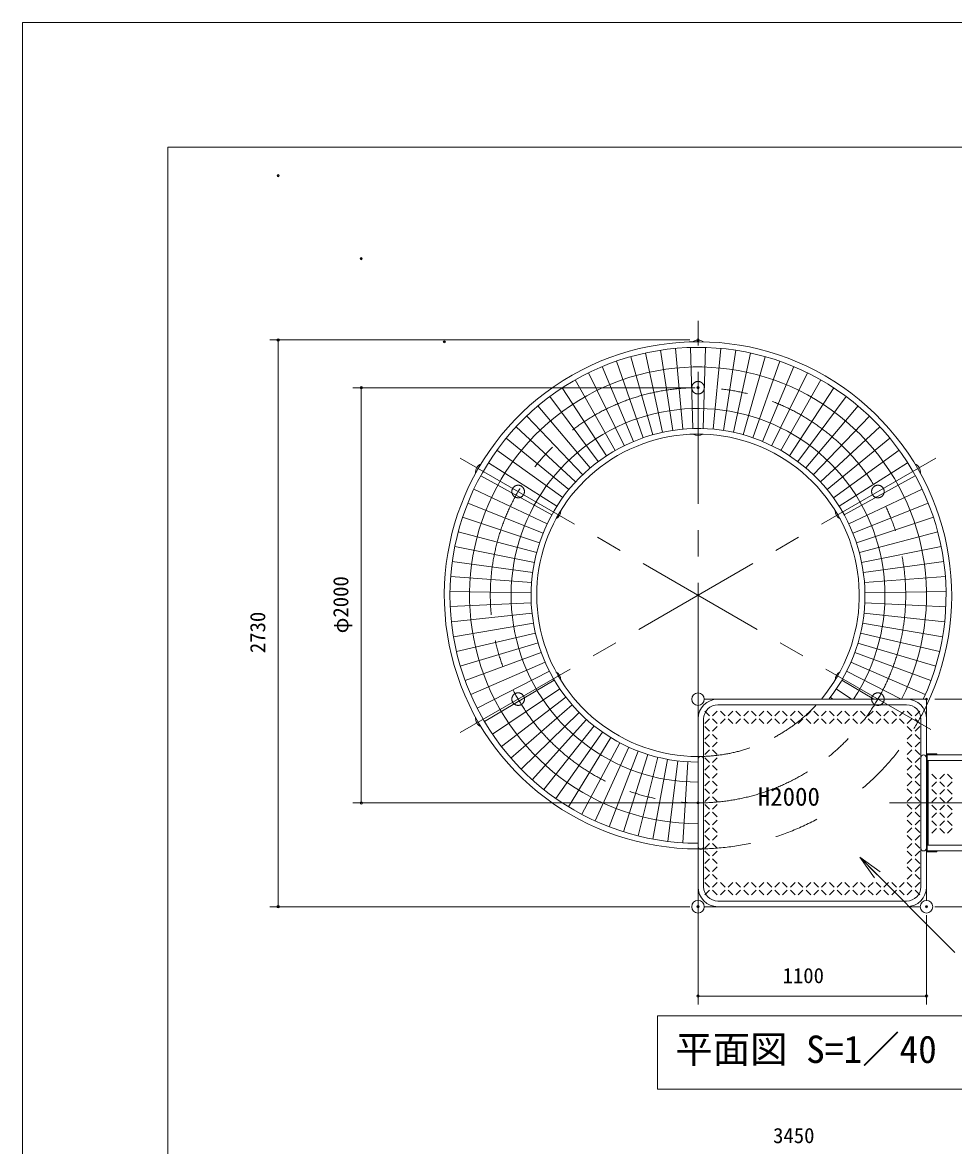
# Model space of a CAD drawing. Units: millimetres at full size, sheet at 1:20, with parts at other scales. Extents: x 10 to 16810, y -526 to 12449.
# Drawn here: x 10 to 4493, y 7039 to 12449 of the extents above; entities that cross this region are included whole.
import ezdxf
from ezdxf.enums import TextEntityAlignment as Align

# ---------------------------------------------------------------- set-up
doc = ezdxf.new("R2010")
doc.units = ezdxf.units.MM
doc.header["$LTSCALE"] = 20
doc.header["$PDMODE"] = 32
doc.header["$PDSIZE"] = 10
doc.linetypes.add('USER1', pattern=[19.05, 12.7, -6.35])
doc.linetypes.add('USER2', pattern=[50.8, 31.75, -6.35, 6.35, -6.35])
for name, color, linetype, lineweight in [('DEFPOINTS_3', 7, 'Continuous', 0), ('LY_10', 7, 'Continuous', 0), ('LY_11', 7, 'Continuous', 0), ('LY_12', 7, 'Continuous', 18), ('LY_6', 7, 'USER1', 0), ('LY_7', 7, 'Continuous', 0), ('LY_9', 7, 'USER2', 0)]:
    doc.layers.add(name, color=color, linetype=linetype, lineweight=lineweight)
doc.styles.add('ＭＳ ゴシック', font='')
doc.styles.get('ＭＳ ゴシック').set_extended_font_data('MS Gothic')

# ---------------------------------------------------------------- blocks, each defined once
blk = doc.blocks.new('-011-_DOTSMALL')
at = {"color": 7, "linetype": 'Continuous', "lineweight": 0}
blk.add_circle((0, 0), 0.0625, dxfattribs=at)
blk.add_circle((0, 0), 0.0625, dxfattribs=at)
blk = doc.blocks.new('-007-_OPEN')
at = {"color": 7, "linetype": 'Continuous', "lineweight": 0}
for p, q in [((-1, 0.1667), (0, 0)), ((0, 0), (-1, -0.1667)), ((0, 0), (-1, 0))]:
    blk.add_line(p, q, dxfattribs=at)

msp = doc.modelspace()

# ---------------------------------------------------------------- linework, layer by layer
at = {"layer": 'DEFPOINTS_3'}
for p, q in [((16810, 12448.98), (10, 12448.98)), ((10, 12448.98), (10, 568.98))]:
    msp.add_line(p, q, dxfattribs=at)
at = {"layer": 'LY_10'}
msp.add_line((4040.72, 8427.72), (4498.91, 7969.53), dxfattribs=at)
at = {"layer": 'LY_11'}
for p, q in [((3294.85, 9132.16), (3317.35, 9109.66)), ((3317.35, 9094.66), (3294.85, 9072.16)), ((3354.85, 9132.16), (3332.35, 9109.66)), ((3332.35, 9094.66), (3354.85, 9072.16)), ((3369.85, 9132.16), (3392.35, 9109.66)), ((3392.35, 9094.66), (3369.85, 9072.16)), ((3429.85, 9132.16), (3407.35, 9109.66)), ((3407.35, 9094.66), (3429.85, 9072.16)), ((3444.85, 9132.16), (3467.35, 9109.66)), ((3467.35, 9094.66), (3444.85, 9072.16)), ((3504.85, 9132.16), (3482.35, 9109.66)), ((3482.35, 9094.66), (3504.85, 9072.16)), ((3519.85, 9132.16), (3542.35, 9109.66)), ((3542.35, 9094.66), (3519.85, 9072.16)), ((3579.85, 9132.16), (3557.35, 9109.66)), ((3557.35, 9094.66), (3579.85, 9072.16)), ((3594.85, 9132.16), (3617.35, 9109.66)), ((3617.35, 9094.66), (3594.85, 9072.16)), ((3654.85, 9132.16), (3632.35, 9109.66)), ((3632.35, 9094.66), (3654.85, 9072.16)), ((3669.85, 9132.16), (3692.35, 9109.66)), ((3692.35, 9094.66), (3669.85, 9072.16)), ((3729.85, 9132.16), (3707.35, 9109.66)), ((3707.35, 9094.66), (3729.85, 9072.16)), ((3744.85, 9132.16), (3767.35, 9109.66)), ((3767.35, 9094.66), (3744.85, 9072.16)), ((3804.85, 9132.16), (3782.35, 9109.66)), ((3782.35, 9094.66), (3804.85, 9072.16)), ((3819.85, 9132.16), (3842.35, 9109.66)), ((3842.35, 9094.66), (3819.85, 9072.16)), ((3879.85, 9132.16), (3857.35, 9109.66)), ((3857.35, 9094.66), (3879.85, 9072.16)), ((3894.85, 9132.16), (3917.35, 9109.66)), ((3917.35, 9094.66), (3894.85, 9072.16)), ((3954.85, 9132.16), (3932.35, 9109.66)), ((3932.35, 9094.66), (3954.85, 9072.16)), ((3969.85, 9132.16), (3992.35, 9109.66)), ((3992.35, 9094.66), (3969.85, 9072.16)), ((4029.85, 9132.16), (4007.35, 9109.66)), ((4007.35, 9094.66), (4029.85, 9072.16)), ((4044.85, 9132.16), (4067.35, 9109.66)), ((4067.35, 9094.66), (4044.85, 9072.16)), ((4104.85, 9132.16), (4082.35, 9109.66)), ((4082.35, 9094.66), (4104.85, 9072.16)), ((4119.85, 9132.16), (4142.35, 9109.66)), ((4142.35, 9094.66), (4119.85, 9072.16)), ((4179.85, 9132.16), (4157.35, 9109.66)), ((4157.35, 9094.66), (4179.85, 9072.16)), ((4194.85, 9132.16), (4217.35, 9109.66)), ((4217.35, 9094.66), (4194.85, 9072.16)), ((4254.85, 9132.16), (4232.35, 9109.66)), ((4232.35, 9094.66), (4254.85, 9072.16)), ((4269.85, 9132.16), (4292.35, 9109.66)), ((4292.35, 9094.66), (4269.85, 9072.16)), ((4329.85, 9132.16), (4307.35, 9109.66)), ((4307.35, 9094.66), (4329.85, 9072.16)), ((3294.85, 9057.16), (3317.35, 9034.66)), ((3354.85, 9057.16), (3332.35, 9034.66)), ((4269.85, 9057.16), (4292.35, 9034.66)), ((4329.85, 9057.16), (4307.35, 9034.66)), ((3317.35, 9019.66), (3294.85, 8997.16)), ((3294.85, 8982.16), (3317.35, 8959.66)), ((3332.35, 9019.66), (3354.85, 8997.16)), ((3354.85, 8982.16), (3332.35, 8959.66)), ((4292.35, 9019.66), (4269.85, 8997.16)), ((4269.85, 8982.16), (4292.35, 8959.66)), ((4307.35, 9019.66), (4329.85, 8997.16)), ((4329.85, 8982.16), (4307.35, 8959.66)), ((3317.35, 8944.66), (3294.85, 8922.16)), ((3332.35, 8944.66), (3354.85, 8922.16)), ((4292.35, 8944.66), (4269.85, 8922.16)), ((4307.35, 8944.66), (4329.85, 8922.16)), ((3294.85, 8907.16), (3317.35, 8884.66)), ((3354.85, 8907.16), (3332.35, 8884.66)), ((4269.85, 8907.16), (4292.35, 8884.66)), ((4329.85, 8907.16), (4307.35, 8884.66)), ((3317.35, 8869.66), (3294.85, 8847.16)), ((3294.85, 8832.16), (3317.35, 8809.66)), ((3332.35, 8869.66), (3354.85, 8847.16)), ((3354.85, 8832.16), (3332.35, 8809.66)), ((4292.35, 8869.66), (4269.85, 8847.16)), ((4269.85, 8832.16), (4292.35, 8809.66)), ((4307.35, 8869.66), (4329.85, 8847.16)), ((4329.85, 8832.16), (4307.35, 8809.66)), ((4388.65, 8828.96), (4411.15, 8806.46)), ((4448.65, 8828.96), (4426.15, 8806.46)), ((4463.65, 8828.96), (4486.15, 8806.46)), ((3317.35, 8794.66), (3294.85, 8772.16)), ((3332.35, 8794.66), (3354.85, 8772.16)), ((4292.35, 8794.66), (4269.85, 8772.16)), ((4307.35, 8794.66), (4329.85, 8772.16)), ((4411.15, 8791.46), (4388.65, 8768.96)), ((4426.15, 8791.46), (4448.65, 8768.96)), ((4486.15, 8791.46), (4463.65, 8768.96)), ((3294.85, 8757.16), (3317.35, 8734.66)), ((3317.35, 8719.66), (3294.85, 8697.16)), ((3354.85, 8757.16), (3332.35, 8734.66)), ((3332.35, 8719.66), (3354.85, 8697.16)), ((4269.85, 8757.16), (4292.35, 8734.66)), ((4292.35, 8719.66), (4269.85, 8697.16)), ((4329.85, 8757.16), (4307.35, 8734.66)), ((4307.35, 8719.66), (4329.85, 8697.16)), ((4388.65, 8753.96), (4411.15, 8731.46)), ((4411.15, 8716.46), (4388.65, 8693.96)), ((4448.65, 8753.96), (4426.15, 8731.46)), ((4426.15, 8716.46), (4448.65, 8693.96)), ((4463.65, 8753.96), (4486.15, 8731.46)), ((4486.15, 8716.46), (4463.65, 8693.96)), ((3294.85, 8682.16), (3317.35, 8659.66)), ((3354.85, 8682.16), (3332.35, 8659.66)), ((4269.85, 8682.16), (4292.35, 8659.66)), ((4329.85, 8682.16), (4307.35, 8659.66)), ((4388.65, 8678.96), (4411.15, 8656.46)), ((4448.65, 8678.96), (4426.15, 8656.46)), ((4463.65, 8678.96), (4486.15, 8656.46)), ((3317.35, 8644.66), (3294.85, 8622.16)), ((3294.85, 8607.16), (3317.35, 8584.66)), ((3332.35, 8644.66), (3354.85, 8622.16)), ((3354.85, 8607.16), (3332.35, 8584.66)), ((4292.35, 8644.66), (4269.85, 8622.16)), ((4269.85, 8607.16), (4292.35, 8584.66)), ((4307.35, 8644.66), (4329.85, 8622.16)), ((4329.85, 8607.16), (4307.35, 8584.66)), ((4411.15, 8641.46), (4388.65, 8618.96)), ((4388.65, 8603.96), (4411.15, 8581.46)), ((4426.15, 8641.46), (4448.65, 8618.96)), ((4448.65, 8603.96), (4426.15, 8581.46)), ((4486.15, 8641.46), (4463.65, 8618.96)), ((4463.65, 8603.96), (4486.15, 8581.46)), ((3317.35, 8569.66), (3294.85, 8547.16)), ((3332.35, 8569.66), (3354.85, 8547.16)), ((4292.35, 8569.66), (4269.85, 8547.16)), ((4307.35, 8569.66), (4329.85, 8547.16)), ((4411.15, 8566.46), (4388.65, 8543.96)), ((4426.15, 8566.46), (4448.65, 8543.96)), ((4486.15, 8566.46), (4463.65, 8543.96)), ((3294.85, 8532.16), (3317.35, 8509.66)), ((3317.35, 8494.66), (3294.85, 8472.16)), ((3354.85, 8532.16), (3332.35, 8509.66)), ((3332.35, 8494.66), (3354.85, 8472.16)), ((4269.85, 8532.16), (4292.35, 8509.66)), ((4292.35, 8494.66), (4269.85, 8472.16)), ((4329.85, 8532.16), (4307.35, 8509.66)), ((4307.35, 8494.66), (4329.85, 8472.16)), ((3294.85, 8457.16), (3317.35, 8434.66)), ((3354.85, 8457.16), (3332.35, 8434.66)), ((4269.85, 8457.16), (4292.35, 8434.66)), ((4329.85, 8457.16), (4307.35, 8434.66)), ((3317.35, 8419.66), (3294.85, 8397.16)), ((3332.35, 8419.66), (3354.85, 8397.16)), ((4292.35, 8419.66), (4269.85, 8397.16)), ((4307.35, 8419.66), (4329.85, 8397.16)), ((3294.85, 8382.16), (3317.35, 8359.66)), ((3317.35, 8344.66), (3294.85, 8322.16)), ((3354.85, 8382.16), (3332.35, 8359.66)), ((3332.35, 8344.66), (3354.85, 8322.16)), ((4269.85, 8382.16), (4292.35, 8359.66)), ((4292.35, 8344.66), (4269.85, 8322.16)), ((4329.85, 8382.16), (4307.35, 8359.66)), ((4307.35, 8344.66), (4329.85, 8322.16)), ((3294.85, 8307.16), (3317.35, 8284.66)), ((3354.85, 8307.16), (3332.35, 8284.66)), ((3369.85, 8307.16), (3392.35, 8284.66)), ((3429.85, 8307.16), (3407.35, 8284.66)), ((3444.85, 8307.16), (3467.35, 8284.66)), ((3504.85, 8307.16), (3482.35, 8284.66)), ((3519.85, 8307.16), (3542.35, 8284.66)), ((3579.85, 8307.16), (3557.35, 8284.66)), ((3594.85, 8307.16), (3617.35, 8284.66)), ((3654.85, 8307.16), (3632.35, 8284.66)), ((3669.85, 8307.16), (3692.35, 8284.66)), ((3729.85, 8307.16), (3707.35, 8284.66)), ((3744.85, 8307.16), (3767.35, 8284.66)), ((3804.85, 8307.16), (3782.35, 8284.66)), ((3819.85, 8307.16), (3842.35, 8284.66)), ((3879.85, 8307.16), (3857.35, 8284.66)), ((3894.85, 8307.16), (3917.35, 8284.66)), ((3954.85, 8307.16), (3932.35, 8284.66)), ((3969.85, 8307.16), (3992.35, 8284.66)), ((4029.85, 8307.16), (4007.35, 8284.66)), ((4044.85, 8307.16), (4067.35, 8284.66)), ((4104.85, 8307.16), (4082.35, 8284.66)), ((4119.85, 8307.16), (4142.35, 8284.66)), ((4179.85, 8307.16), (4157.35, 8284.66)), ((4194.85, 8307.16), (4217.35, 8284.66)), ((4254.85, 8307.16), (4232.35, 8284.66)), ((4269.85, 8307.16), (4292.35, 8284.66)), ((4329.85, 8307.16), (4307.35, 8284.66)), ((3317.35, 8269.66), (3294.85, 8247.16)), ((3332.35, 8269.66), (3354.85, 8247.16)), ((3392.35, 8269.66), (3369.85, 8247.16)), ((3407.35, 8269.66), (3429.85, 8247.16)), ((3467.35, 8269.66), (3444.85, 8247.16)), ((3482.35, 8269.66), (3504.85, 8247.16)), ((3542.35, 8269.66), (3519.85, 8247.16)), ((3557.35, 8269.66), (3579.85, 8247.16)), ((3617.35, 8269.66), (3594.85, 8247.16)), ((3632.35, 8269.66), (3654.85, 8247.16)), ((3692.35, 8269.66), (3669.85, 8247.16)), ((3707.35, 8269.66), (3729.85, 8247.16)), ((3767.35, 8269.66), (3744.85, 8247.16)), ((3782.35, 8269.66), (3804.85, 8247.16)), ((3842.35, 8269.66), (3819.85, 8247.16)), ((3857.35, 8269.66), (3879.85, 8247.16)), ((3917.35, 8269.66), (3894.85, 8247.16)), ((3932.35, 8269.66), (3954.85, 8247.16)), ((3992.35, 8269.66), (3969.85, 8247.16)), ((4007.35, 8269.66), (4029.85, 8247.16)), ((4067.35, 8269.66), (4044.85, 8247.16)), ((4082.35, 8269.66), (4104.85, 8247.16)), ((4142.35, 8269.66), (4119.85, 8247.16)), ((4157.35, 8269.66), (4179.85, 8247.16)), ((4217.35, 8269.66), (4194.85, 8247.16)), ((4232.35, 8269.66), (4254.85, 8247.16)), ((4292.35, 8269.66), (4269.85, 8247.16)), ((4307.35, 8269.66), (4329.85, 8247.16))]:
    msp.add_line(p, q, dxfattribs=at)
at = {"layer": 'LY_11', "color": 2, "lineweight": 18}
msp.add_line((4365.55, 8493.66), (4365.55, 8901.06), dxfattribs=at)
at = {"layer": 'LY_12', "lineweight": 0}
for p, q in [((16110, 11848.98), (710, 11848.98)), ((710, 11848.98), (710, 1168.98))]:
    msp.add_line(p, q, dxfattribs=at)
at = {"layer": 'LY_6'}
for p, q in [((4386.35, 8922.26), (4386.35, 8925.46)), ((4398.35, 8922.26), (4398.35, 8925.46)), ((4365.55, 8857.46), (4362.35, 8857.46)), ((4365.55, 8845.46), (4362.35, 8845.46)), ((4365.55, 8527.46), (4362.35, 8527.46)), ((4365.55, 8515.46), (4362.35, 8515.46)), ((4386.35, 8453.86), (4386.35, 8457.06)), ((4398.35, 8453.86), (4398.35, 8457.06))]:
    msp.add_line(p, q, dxfattribs=at)
for centre in [(3262.35, 10689.66), (2396.32, 10189.66), (4128.38, 10189.66), (2396.32, 9189.66), (4128.38, 9189.66)]:
    msp.add_circle(centre, 30.25, dxfattribs=at)
for radius, start, end in [(776.4, 270, 319.90941), (1221.4, 310.439, 334.23782), (1221.4, 270, 297.96788)]:
    msp.add_arc((3262.35, 9689.66), radius, start, end, dxfattribs=at)
at = {"layer": 'LY_7', "lineweight": 18}
for p, q in [((3222.35, 10919.62), (1200.95, 10919.62)), ((1240.95, 8189.66), (1240.95, 10919.62)), ((3222.35, 10689.66), (1600.95, 10689.66)), ((1640.95, 8689.66), (1640.95, 10689.66)), ((4402.35, 9189.66), (6355.35, 9189.66)), ((3222.35, 8689.66), (1600.95, 8689.66)), ((3222.35, 8189.66), (1200.95, 8189.66)), ((4402.35, 8189.66), (6355.35, 8189.66)), ((3262.35, 8149.66), (3262.35, 7719.41)), ((4362.35, 8149.66), (4362.35, 7719.41)), ((4362.35, 7759.41), (3262.35, 7759.41)), ((4978.85, 7663.56), (3066.85, 7663.56)), ((3066.85, 7663.56), (3066.85, 7311.56)), ((3066.85, 7311.56), (4978.85, 7311.56))]:
    msp.add_line(p, q, dxfattribs=at)
at = {"layer": 'LY_7'}
for p, q in [((3188.99, 10489.9), (3153.33, 10878.87)), ((3237.91, 10492.88), (3226.03, 10883.3)), ((3286.92, 10492.88), (3298.87, 10883.3)), ((3335.85, 10489.89), (3371.57, 10878.85)), ((3044.58, 10463.19), (2938.73, 10839.17)), ((3092.14, 10475.02), (3009.41, 10856.76)), ((3140.34, 10483.94), (3081.03, 10870.01)), ((3384.5, 10483.92), (3443.87, 10869.98)), ((3432.69, 10474.99), (3515.49, 10856.72)), ((3480.25, 10463.15), (3586.16, 10839.12)), ((2952.06, 10430.93), (2801.24, 10791.24)), ((2997.83, 10448.47), (2869.25, 10817.3)), ((3527, 10448.43), (3655.64, 10817.24)), ((3572.77, 10430.88), (3723.65, 10791.16)), ((2864.15, 10387.66), (2670.6, 10726.94)), ((2907.45, 10410.64), (2734.94, 10761.08)), ((3617.38, 10410.58), (3789.94, 10760.99)), ((3660.67, 10387.59), (3854.27, 10726.83)), ((2822.34, 10362.09), (2608.47, 10688.93)), ((3702.47, 10362.01), (3916.4, 10688.82)), ((2782.16, 10334.01), (2548.76, 10647.21)), ((3742.65, 10333.93), (3976.1, 10647.09)), ((2707.31, 10270.78), (2437.53, 10553.25)), ((2743.77, 10303.54), (2491.71, 10601.92)), ((3781.03, 10303.45), (4033.14, 10601.79)), ((3817.48, 10270.69), (4087.31, 10553.11)), ((2672.92, 10235.86), (2386.42, 10501.36)), ((3851.87, 10235.76), (4138.42, 10501.21)), ((2640.72, 10198.91), (2338.56, 10446.45)), ((3884.07, 10198.81), (4186.26, 10446.29)), ((2610.83, 10160.07), (2294.14, 10388.72)), ((3913.95, 10159.96), (4230.67, 10388.56)), ((2583.36, 10119.48), (2253.33, 10328.39)), ((3941.41, 10119.36), (4271.48, 10328.22)), ((2558.42, 10077.28), (2216.26, 10265.69)), ((3966.35, 10077.16), (4308.53, 10265.52)), ((2536.1, 10033.65), (2183.09, 10200.85)), ((3988.66, 10033.52), (4341.69, 10200.66)), ((2516.48, 9988.73), (2153.94, 10134.1)), ((4008.27, 9988.6), (4370.84, 10133.91)), ((2499.63, 9942.7), (2128.9, 10065.7)), ((4025.11, 9942.57), (4395.86, 10065.51)), ((2485.62, 9895.73), (2108.09, 9995.9)), ((4039.11, 9895.6), (4416.67, 9995.71)), ((2474.5, 9848), (2091.56, 9924.96)), ((4050.22, 9847.87), (4433.18, 9924.77)), ((2466.32, 9799.67), (2079.39, 9853.15)), ((4058.4, 9799.54), (4445.33, 9852.95)), ((2461.09, 9750.94), (2071.63, 9780.73)), ((4063.62, 9750.8), (4453.09, 9780.53)), ((2458.84, 9701.98), (2068.29, 9707.97)), ((4065.86, 9701.84), (4456.41, 9707.77)), ((2459.59, 9652.97), (2069.39, 9635.14)), ((4065.11, 9652.83), (4455.3, 9634.94)), ((2463.32, 9604.1), (2074.94, 9562.51)), ((4061.37, 9603.96), (4449.74, 9562.31)), ((2470.02, 9555.55), (2084.9, 9490.36)), ((4054.66, 9555.41), (4439.77, 9490.16)), ((2479.67, 9507.49), (2099.24, 9418.95)), ((4045, 9507.36), (4425.42, 9418.75)), ((2492.23, 9460.12), (2117.9, 9348.54)), ((2507.66, 9413.59), (2140.83, 9279.41)), ((4017, 9413.46), (4383.8, 9279.22)), ((4032.43, 9459.98), (4406.74, 9348.35)), ((2525.89, 9368.1), (2167.92, 9211.8)), ((3998.76, 9367.97), (4356.69, 9211.61)), ((2546.86, 9323.8), (2199.09, 9145.97)), ((3977.77, 9323.68), (4239.76, 9189.66)), ((2570.5, 9280.86), (2234.22, 9082.16)), ((3954.13, 9280.74), (4108.23, 9189.66)), ((2596.71, 9239.44), (2273.16, 9020.61)), ((2625.39, 9199.7), (2315.79, 8961.55)), ((3899.22, 9199.59), (3912.14, 9189.66)), ((3927.92, 9239.33), (4001.33, 9189.66)), ((2656.45, 9161.78), (2361.94, 8905.2)), ((3262.35, 8219.91), (3262.35, 9159.41)), ((3292.6, 9189.66), (4362.35, 9189.66)), ((3357.95, 9162.46), (4266.75, 9162.46)), ((4362.35, 9189.66), (4362.35, 8219.91)), ((2689.75, 9125.82), (2411.44, 8851.76)), ((2725.19, 9091.96), (2464.1, 8801.45)), ((3289.55, 9094.06), (3289.55, 8285.26)), ((4335.15, 9094.06), (4335.15, 8285.26)), ((2762.63, 9060.33), (2519.74, 8754.44)), ((2801.93, 9031.03), (2578.13, 8710.9)), ((2842.93, 9004.19), (2639.07, 8671.01)), ((2885.5, 8979.9), (2702.33, 8634.91)), ((2929.47, 8958.24), (2767.68, 8602.73)), ((2974.68, 8939.31), (2834.86, 8574.59)), ((3020.96, 8923.17), (2903.63, 8550.61)), ((3068.14, 8909.88), (2973.74, 8530.85)), ((3116.04, 8899.49), (3044.92, 8515.42)), ((3164.48, 8892.04), (3116.91, 8504.34)), ((3213.29, 8887.55), (3189.45, 8497.68)), ((4362.35, 8925.46), (4412.35, 8925.46)), ((4362.35, 8442.96), (4362.35, 8922.46)), ((4362.35, 8458.56), (4362.35, 8920.76)), ((4362.35, 8917.36), (4362.35, 8455.56)), ((4362.35, 8455.56), (4362.35, 8917.36)), ((4365.55, 8922.26), (4412.35, 8922.26)), ((4365.55, 8457.06), (4365.55, 8922.26)), ((4365.55, 8922.26), (4365.55, 8469.46)), ((4365.55, 8920.76), (5515.35, 8920.76)), ((4365.55, 8893.56), (5515.35, 8893.56)), ((4370.89, 8893.56), (4370.89, 8485.76)), ((4412.35, 8922.26), (4412.35, 8925.46)), ((4362.35, 8346.46), (4362.35, 8462.86)), ((4412.35, 8453.86), (4362.35, 8453.86)), ((4365.55, 8485.76), (5515.35, 8485.76)), ((4365.55, 8458.56), (5515.35, 8458.56)), ((4412.35, 8457.06), (4365.55, 8457.06)), ((4412.35, 8453.86), (4412.35, 8457.06)), ((4332.1, 8189.66), (3292.6, 8189.66)), ((4266.75, 8216.86), (3357.95, 8216.86))]:
    msp.add_line(p, q, dxfattribs=at)
for centre in [(3262.35, 9189.66), (3262.35, 8189.66), (4362.35, 8189.66)]:
    msp.add_circle(centre, 30.25, dxfattribs=at)
for centre, radius, start, end in [((3262.35, 9689.66), 1221.4, 334.23782, 270), ((3262.35, 9689.66), 1194.2, 335.24807, 270), ((3262.35, 10874.62), 45, 53.42929, 126.57071), ((3262.35, 9689.66), 1100, 332.96431, 270), ((3262.35, 9689.66), 900, 326.25101, 270), ((3262.35, 9689.66), 803.6, 321.52302, 270), ((3262.35, 9689.66), 776.4, 319.90941, 270), ((3262.35, 10504.69), 45, 239.44712, 300.55288), ((2236.14, 10282.14), 45, 113.42929, 186.57071), ((4288.56, 10282.14), 45, 353.42929, 66.57071), ((2556.51, 10097.17), 45, 299.44712, 0.55288), ((3968.19, 10097.17), 45, 179.44712, 240.55288), ((2556.51, 9282.14), 45, 359.44712, 60.55288), ((3968.19, 9282.14), 45, 119.44712, 180.55288), ((3357.95, 9094.06), 95.6, 90, 180), ((3357.95, 9094.06), 68.4, 90, 180), ((4266.75, 9094.06), 95.6, 0, 90), ((4266.75, 9094.06), 68.4, 0, 90), ((2236.14, 9097.17), 45, 173.42929, 246.57071), ((3275.95, 8899.66), 13.6, 0, 180), ((4348.75, 8907.16), 13.6, 0, 180), ((3275.95, 8479.66), 13.6, 180, 0), ((4348.75, 8472.16), 13.6, 180, 0), ((3357.95, 8285.26), 95.6, 180, 270), ((3357.95, 8285.26), 68.4, 180, 270), ((4266.75, 8285.26), 68.4, 270, 0), ((4266.75, 8285.26), 95.6, 270, 0)]:
    msp.add_arc(centre, radius, start, end, dxfattribs=at)
for p in [(1240.95, 11711.06), (1640.95, 11311.06), (1240.95, 10919.62), (2040.95, 10911.06), (3262.35, 10919.62), (1640.95, 10689.66), (3262.35, 10689.66), (4362.35, 9189.66), (3262.35, 8689.66), (3262.35, 8189.66), (3262.35, 8189.66), (4362.35, 8189.66), (4362.35, 8189.66), (3262.35, 7759.41)]:
    msp.add_point(p, dxfattribs=at)
at = {"layer": 'LY_9'}
for p, q in [((3262.35, 8098.96), (3262.35, 11011.06)), ((2117.98, 10350.36), (4383.16, 9042.56)), ((4406.72, 10350.36), (2117.98, 9028.96)), ((4183.71, 8689.66), (5501.71, 8689.66))]:
    msp.add_line(p, q, dxfattribs=at)
msp.add_circle((3262.35, 9689.66), 1000, dxfattribs=at)

# ---------------------------------------------------------------- block references
at = {"layer": 'LY_10', "xscale": 120, "yscale": 120, "rotation": 135}
msp.add_blockref('-007-_OPEN', (4040.72, 8427.72), dxfattribs=at)
at = {"layer": 'LY_7', "xscale": 92.8, "yscale": 92.8}
for p, rotation in [((1240.95, 10919.62), 90), ((1640.95, 10689.66), 90), ((1640.95, 8689.66), 270), ((1240.95, 8189.66), 270), ((3262.35, 7759.41), 180)]:
    msp.add_blockref('-011-_DOTSMALL', p, dxfattribs=dict(at, rotation=rotation))
msp.add_blockref('-011-_DOTSMALL', (4362.35, 7759.41), dxfattribs=at)

# ---------------------------------------------------------------- texts
at = {"layer": 'LY_10', "style": 'ＭＳ ゴシック'}
msp.add_text('H2000', height=87.98, dxfattribs=at).set_placement((3550.06, 8649.66), align=Align.BOTTOM_LEFT)
at = {"layer": 'LY_7', "style": 'ＭＳ ゴシック'}
for s, p in [('φ2000', (1600.95, 9506.55)), ('2730', (1200.95, 9411.01))]:
    msp.add_text(s, height=73.31, rotation=90, dxfattribs=at).set_placement(p, align=Align.BOTTOM_LEFT)
for s, height, p in [('1100', 73.31, (3669.28, 7799.41)), ('平面図 S=1／40', 132, (3153.15, 7397.56)), ('3450', 73.31, (3623.72, 7028.97))]:
    msp.add_text(s, height=height, dxfattribs=at).set_placement(p, align=Align.BOTTOM_LEFT)

doc.saveas('drawing.dxf')
